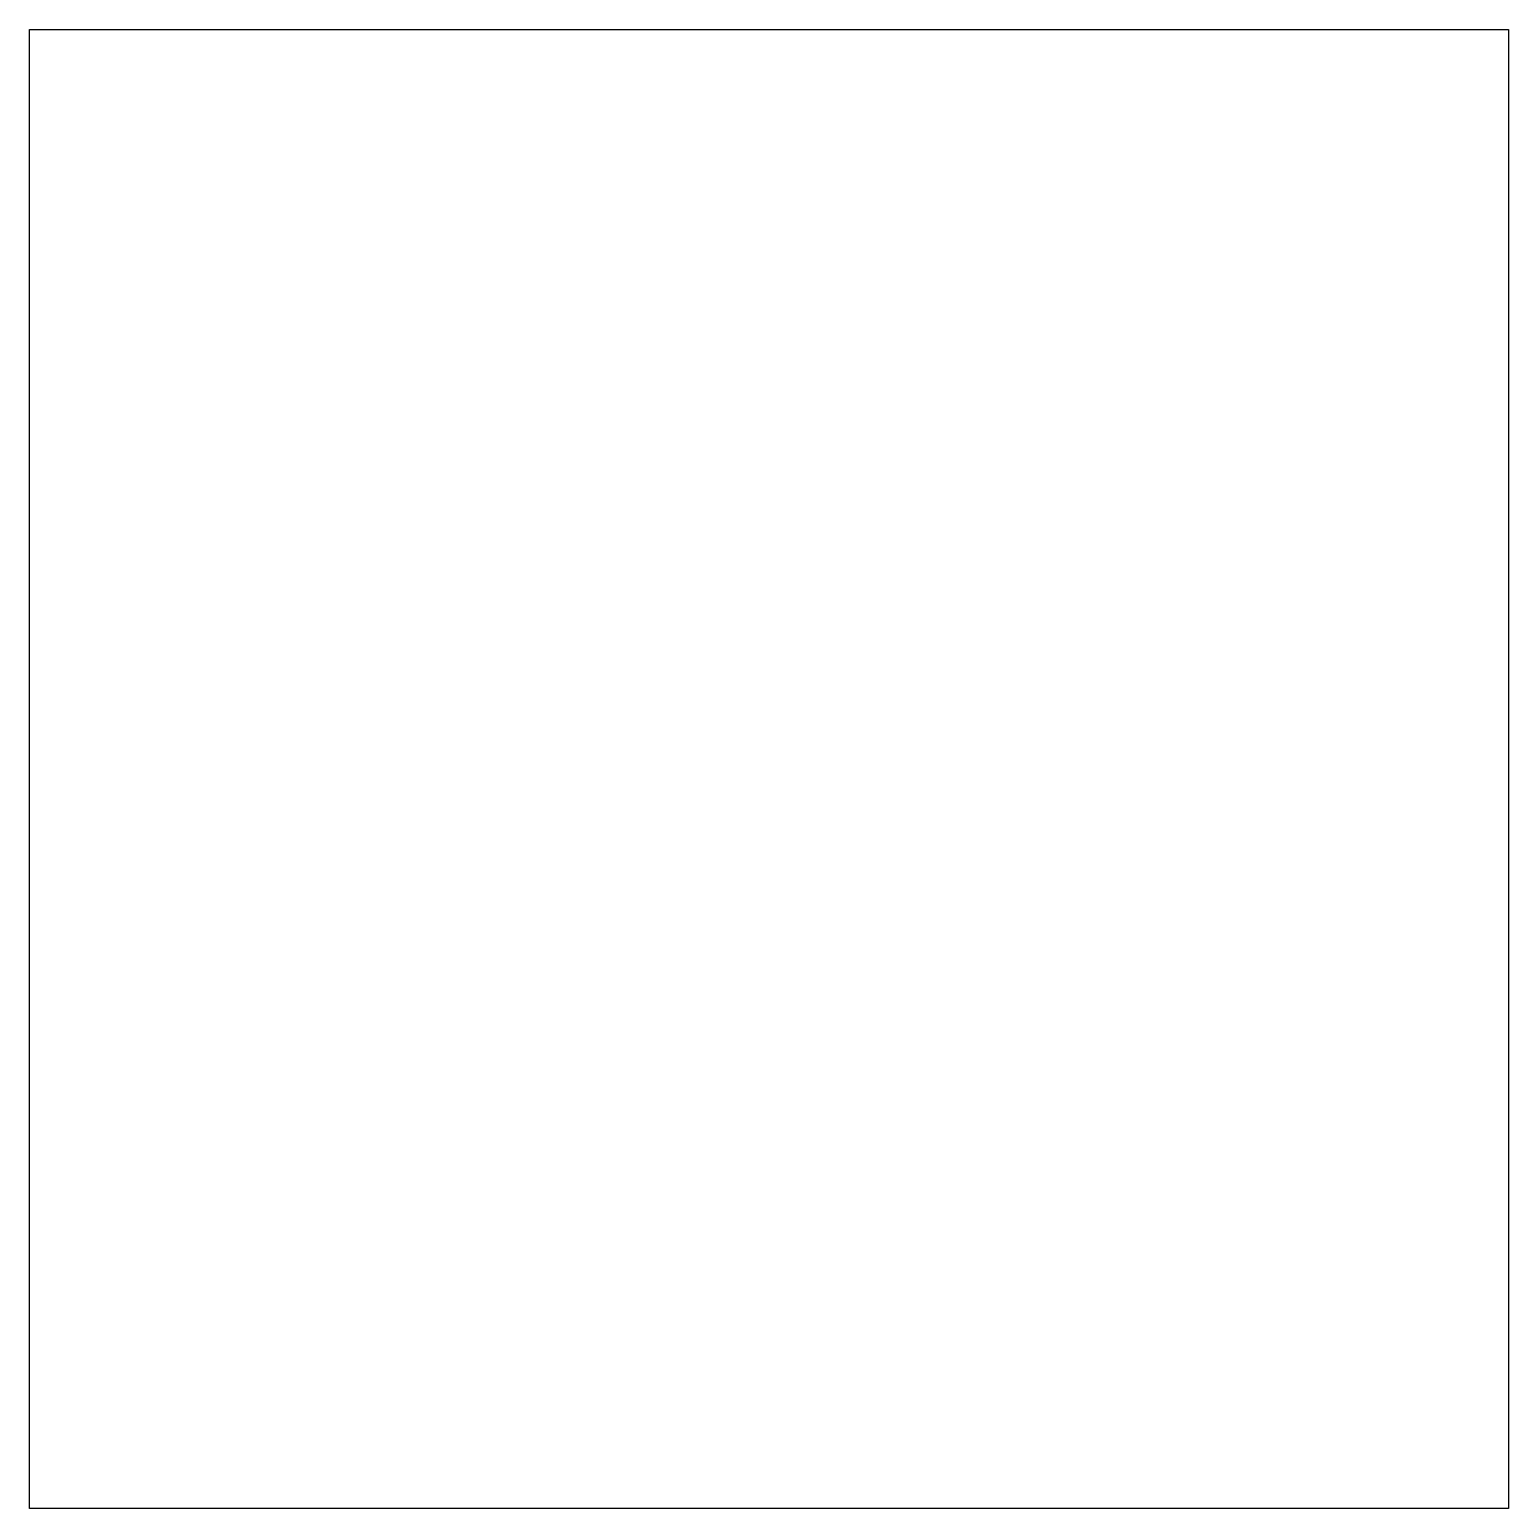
# Model space of a CAD drawing. Header units: millimetres. Extents: x 0 to 65, y 0 to 65.
import ezdxf

# ---------------------------------------------------------------- set-up
doc = ezdxf.new("R2010")
doc.units = ezdxf.units.MM

msp = doc.modelspace()

# ---------------------------------------------------------------- linework, layer by layer
at = {"layer": 'FRONT_3D_BOUNDARY'}
msp.add_lwpolyline([(0, 65), (65, 65), (65, 0), (0, 0)], close=True, dxfattribs=at)

doc.saveas('drawing.dxf')
